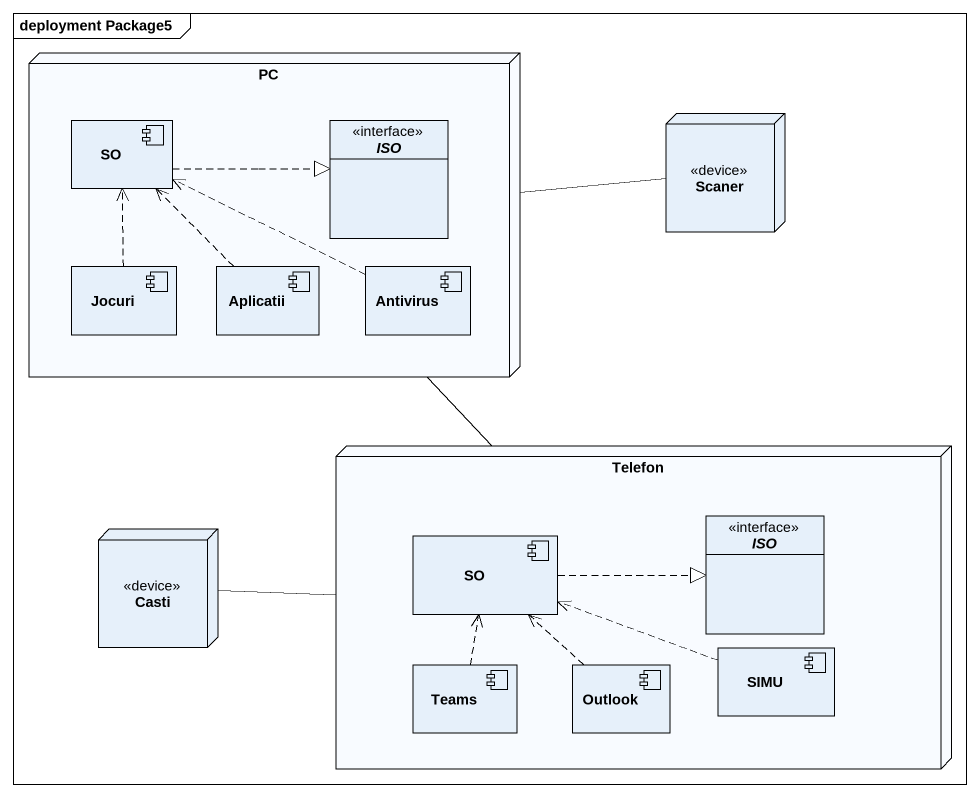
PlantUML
@startuml
mainframe deployment Package5
allowmixing
hide circle
hide empty members
node PC {
  component SO
  interface ISO
  component Jocuri
  component Aplicatii
  component Antivirus
}
node Scaner <<device>>
node Telefon {
  interface "ISO" as ISO_2
  component "SO" as SO_2
  component Teams
  component Outlook
  component SIMU
}
node Casti <<device>>
PC -right- Scaner
PC -- Telefon
SO .right.|> ISO
Jocuri .up.> SO
Aplicatii .up.> SO
Antivirus .left.> SO
Telefon -left- Casti
SO_2 .right.|> ISO_2
Teams .up.> SO_2
Outlook .up.> SO_2
SIMU .left.> SO_2
@enduml
